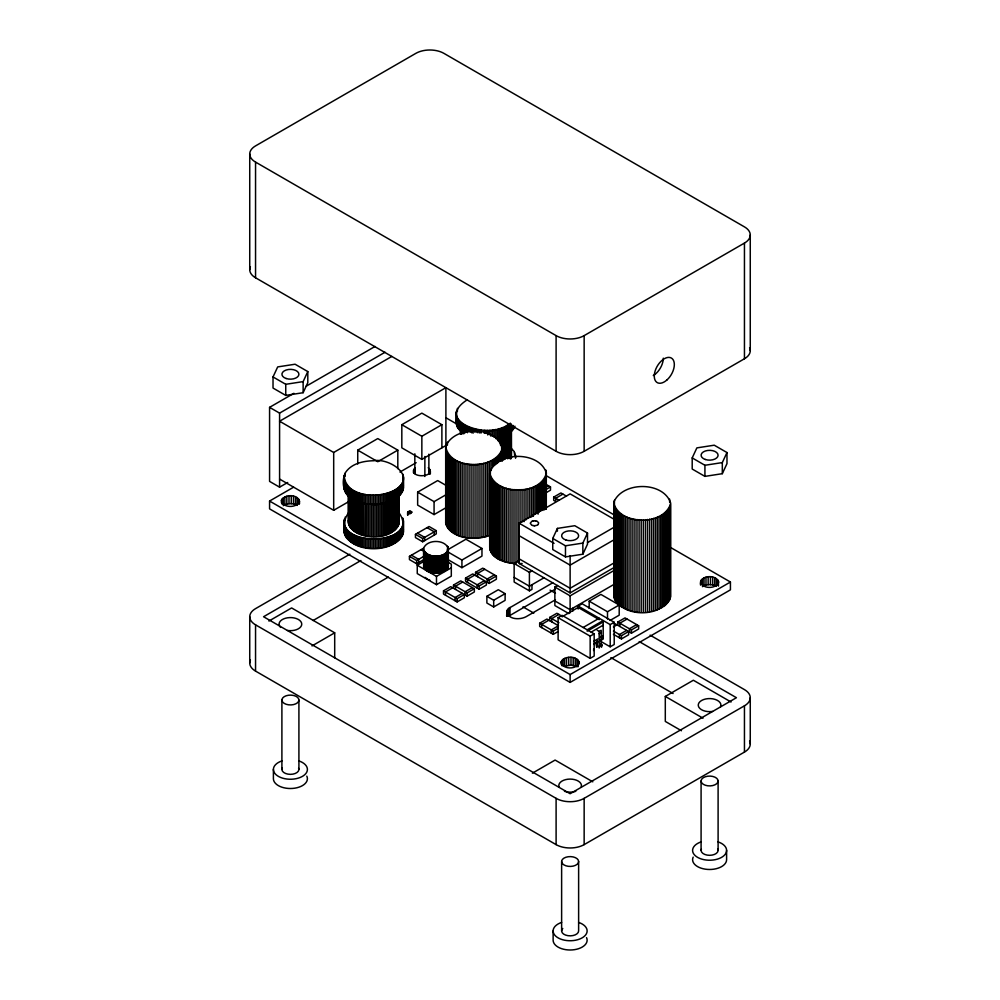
<?xml version="1.0" encoding="UTF-8"?>
<svg xmlns="http://www.w3.org/2000/svg" width="1000" height="1000" viewBox="0 0 1000 1000"><rect width="100%" height="100%" fill="white"/><g stroke="black" fill="none" stroke-linecap="round" stroke-linejoin="round"><path stroke-width="1.5" d="M287.7 482.488L279.587 487.163L279.587 413.125L385.037 352.25M531.838 521.325L530.25 523.188L531.663 525.087M537.163 521.325L538.675 522.8L538.2 524.462M344.062 476.95C347.962 498.15 379.25 498.475 394.8 490.062C417.762 476.737 389.812 457.812 373.762 460.737C363.612 460.925 351.825 463.363 345.688 472.238C340.438 482.337 343.75 496.788 355.213 500.6C370.562 507.5 401.575 506.45 403.338 485.25M348.575 512.737C324.025 547.562 423.5 547.562 398.963 512.737M344.438 528.25C343.738 555.288 402.113 555.487 403.338 529.2M467.425 399.7C431.65 422.45 493.212 441.012 509.237 423.837L509.125 458.638M281.462 500.225C282.013 508.25 297.25 508.413 299.475 501.213C297.562 494.012 284.713 494.012 281.462 500.225L281.462 502.837M408.038 511.812C407.525 517.175 416.275 510.238 408.45 511.587M415.138 473.188L415.138 467.962C406.9 478.688 437.537 477.987 428.237 467.725M561.175 661.725C561.737 669.737 576.962 669.9 579.188 662.712C577.288 655.512 564.425 655.512 561.175 661.725L561.175 664.338M700.625 581.213C701.188 589.225 716.425 589.388 718.65 582.188C716.675 573.8 698.337 575.075 700.562 585.125M445.688 446.662C450.1 470.225 494.225 470.412 502.212 449C497.812 425.45 453.675 425.262 445.688 446.662L445.688 523.038C451.488 539.775 474.938 540.462 489.275 535.638L489.275 461.6M489.7 473.288C496.05 450.775 540.025 450.775 546.375 473.288C540.025 495.8 496.05 495.8 489.7 473.288L489.7 547.325C490.887 558.65 504.375 562.625 514 563.513L514 489.475M489.7 547.325L490.35 543.85M423.475 548.65C426.7 539.075 445.175 539.075 448.4 548.65M448.4 549.138C445.175 558.7 426.7 558.7 423.475 549.138M614.1 501.525L613.95 596.525C621.362 618.188 663.162 618.188 670.575 596.525L670.575 502.75C663.062 481.325 623.263 481.325 614.1 501.525L614.1 597.737M613.95 595.3L614.425 592.863M613.95 503.975C621.362 525.638 663.162 525.638 670.575 503.975M348.425 520.225C349.025 543.237 402.812 542.463 398.325 517.913M456.413 420.462L457.388 427.137L463.787 433.837L463.787 424.575M506.65 616.013L506.863 610.825L508.562 608.45L552.737 582.788M344.438 484.288L344.062 488.125M446.262 518.4L445.688 523.038M514.975 426.213C511.925 433.15 504.3 436.512 497.362 438.25L497.362 429M273.025 376.95L277.688 366.912L295.075 364.225L307.8 371.575L307.8 382.675L303.137 392.713L285.75 395.4L273.025 388.05L273.025 376.95L285.75 384.3L303.137 381.613L307.8 371.575M552.75 538.438L557.4 528.4L574.788 525.712L587.513 533.062L587.513 544.175L582.85 554.2L565.475 556.9L552.75 549.55L552.75 538.438L565.475 545.788L582.85 543.1L587.513 533.062M692.2 457.925L696.862 447.887L714.25 445.2L726.975 452.55L726.975 463.65L722.312 473.688L704.925 476.375L692.2 469.038L692.2 457.925L704.925 465.275L722.312 462.587L726.975 452.55M597.45 643.787C592.938 647.613 605.675 647.288 600.775 643.725L600.775 646.325M593.612 650.537L593.688 648.962M537.337 525.087L538.2 524.45M555.413 589.075L508.562 616.275L508.562 608.45M279.587 487.163L269.575 481.388L269.575 407.35L293.913 393.3M306.075 386.275L375.025 346.463M391.8 356.45L279.587 421.225L333.688 452.463L445.9 387.675L445.9 524.2M671.125 547.788L730.425 582.025L730.425 589.85L570.125 682.4L269.575 508.875L269.575 501.05L293.625 487.163M357.738 464.025L357.738 450.15L377.775 438.575L397.812 450.15L397.812 468.663M445.9 445.525L421.85 459.4L401.825 447.837L401.825 424.7L421.85 413.125L441.887 424.7L441.887 447.837M283.25 505.662C287.35 503.013 293 503 297.213 505.412L297.213 497.587M255.55 162.1L556.1 335.625A19.837 11.45 0 0 0 584.15 335.625L744.45 243.075A19.837 11.45 0 0 0 744.45 226.875L443.9 53.35A19.837 11.45 0 0 0 415.85 53.35L255.55 145.9A19.837 11.45 0 0 0 255.55 162.1L255.55 277.775L556.1 451.3A19.837 11.45 0 0 0 584.15 451.3L744.45 358.762A19.837 11.45 0 0 0 749.587 347.7M397.812 450.15L377.775 461.712L357.738 450.15M401.825 424.7L421.85 436.262L441.887 424.7M279.587 479.075L333.688 510.3L348.562 501.725M399.938 472.062L416.163 462.688M446.1 507.65L434.075 514.587L417.65 505.1L417.65 492.137L437.688 480.575L446.538 485.688M407.825 512.112L409.837 510.962L411.838 512.112L409.837 513.275L407.825 512.112L407.825 515.175M417.65 492.137L434.075 501.625L446.1 494.688M349.837 554.2L255.55 608.638A19.837 11.45 0 0 0 255.55 624.837L255.55 671.1L556.1 844.625A19.837 11.45 0 0 0 584.15 844.625L744.45 752.087A19.837 11.45 0 0 0 749.587 741.025M360.913 560.525L263.562 616.737L570.125 793.725L736.438 697.712L639.2 641.575M415.45 534.362L429.075 526.5L436.287 530.662L436.287 533.9L422.663 541.775L415.45 537.6L415.45 534.362L422.663 538.525L436.287 530.662M268.913 621.05L291.613 607.938L334.7 632.812L334.7 657.8M423.462 559.812L416.65 563.75L409.438 559.587L409.438 556.35L423.062 548.475M409.438 556.35L416.65 560.513L423.462 556.575M313.113 620.513L388.375 577.062M546.087 487.163L548.488 485.775M545.688 489.712L550.487 486.938L550.487 490.175L545.688 492.95M447.463 561.875L451.312 564.1L451.312 576.125L436.488 584.688L417.25 573.587L417.25 565.25L423.988 561.362M447.238 550.025L465.938 539.225L481.962 548.475L481.962 556.112L461.925 567.688L447.238 559.2M562.913 494.113L555.7 498.275L555.7 501.512L553.7 500.35L553.7 497.113L560.913 492.95L566.525 496.188M614.325 567.388L570.125 592.9L519.237 563.513L519.237 523.263L570.125 493.875L614.325 519.4M311.988 645.925L334.7 632.812M447.238 551.562L461.925 560.05L481.962 548.475M417.25 565.25L436.488 576.362L451.312 567.8M443.5 590.825L457.125 598.688L464.338 594.525L464.338 597.762L457.125 601.925L443.5 594.062L443.5 590.825L450.712 586.65L467.137 596.138L474.35 591.975L474.35 588.737L460.725 580.875L453.512 585.037L453.512 588.275M465.538 578.1L479.162 585.962L486.375 581.8L486.375 585.037L479.162 589.2L465.538 581.337L465.538 578.1L472.75 573.925L489.175 583.413L496.388 579.25L496.388 576.013L482.762 568.15L475.55 572.312L475.55 575.55M452.713 587.812L445.5 591.975L445.5 595.212M462.725 582.025L455.513 586.188L455.513 589.425M474.75 575.087L467.537 579.25L467.537 582.487M484.775 569.3L477.562 573.462L477.562 576.7M462.325 593.362L455.112 597.525L455.112 600.763M472.35 587.575L465.138 591.75L465.138 594.987M484.375 580.638L477.163 584.8L477.163 588.038M494.387 574.85L487.175 579.025L487.175 582.263M531.962 584.75L531.962 589.375L529.412 590.837L514.15 582.025L514.15 563.513L519.475 560.438M453.512 585.037L467.137 592.9L474.35 588.737M475.55 572.312L489.175 580.175L496.388 576.013M486.875 596.312L498.3 589.725L505.112 593.65L505.112 600.363L493.688 606.962L486.875 603.025L486.875 596.312L493.688 600.25L505.112 593.65M514.15 563.513L529.412 572.337L532.075 570.8M587.537 542.587L614.325 527.125M544.075 577.75L529.412 586.213L514.15 577.4M614.325 539.625L570.125 565.138L519.237 535.75M568.862 613.612L554.862 605.538L554.862 587.025L557.525 585.487M614.325 562.762L570.125 588.275L519.237 558.888M555.45 599.775L526.05 616.737C520.087 619.925 508.775 619.825 506.65 612.1M554.862 587.025L570.125 595.837L614.113 570.45M558.112 631.538L553.3 634.312L539.675 626.45L539.675 623.212L546.888 619.05L558.513 625.75L551.3 629.925L551.3 633.162M549.688 620.662L549.688 617.425L556.9 613.263L562.513 616.5M548.888 620.2L541.675 624.362L541.675 627.612M558.913 614.412L551.7 618.587L551.7 621.825M614.113 584.325L570.125 609.725L554.862 600.913M558.112 617.663L562.112 615.337L594.175 633.85L594.175 656.062L590.163 658.375L558.112 639.862L558.112 617.663L590.163 636.163L594.175 633.85M578.15 609.05L578.15 606.087L582.15 603.775L614.212 622.288L614.212 644.5L610.2 646.812L600.85 641.413M562.112 616.737L578.15 607.475L599.237 619.65M589.188 608.45L589.188 601.175L600.887 594.412L619.2 604.987L619.2 615.175L610.1 620.425M539.675 623.212L553.3 631.075L558.112 628.3M589.188 601.175L607.5 611.75L619.2 604.987M583.15 627.487L599.188 618.237M587.163 629.8L603.188 620.55L603.188 639.062L600.513 640.6M587.163 631.188L603.188 621.938M591.163 632.112L603.188 625.175M578.15 606.087L610.2 624.6L614.212 622.288M599.188 648.037L599.188 631.425L601.188 630.262L601.188 646.875M617.812 625.288L617.812 622.05L625.025 617.888L638.65 625.75L638.65 629L631.438 633.162L615.013 623.675M599.188 633.737L601.188 632.575M613.413 626.912L617.013 624.825M627.038 619.05L619.825 623.212L619.825 626.45M593.837 641.213L597.85 638.9M600.513 637.362L603.188 635.825M593.837 643.538L597.85 641.213M600.513 639.675L603.188 638.138M593.837 644.463L597.85 642.138M626.638 630.388L619.425 634.55L619.425 637.788M636.65 624.6L629.438 628.763L629.438 632M702.425 586.65C706.525 584 712.175 583.975 716.388 586.388L716.388 578.562M613.413 631.075L621.425 635.7L628.638 631.538L628.638 634.775L621.425 638.938L613.413 634.312M617.812 622.05L631.438 629.925L638.65 625.75M269.575 501.05L570.125 674.575L730.425 582.025M532.388 773.175L555.1 760.062L592.8 781.825M681.462 730.75L665.3 721.425L665.3 696.438L693.363 680.238L731.05 702.013M255.55 624.837L556.1 798.35A19.837 11.45 0 0 0 584.15 798.35L744.45 705.812A19.837 11.45 0 0 0 744.45 689.613L650.113 635.15M532.212 521.188L533.475 520.85M575.225 658.213L575.225 666.038L570.988 665.163L564.575 666.237L564.575 658.4M536.6 525.375L534.85 525.7M533.263 520.913L535.525 520.875M534.85 525.688L534.163 525.688M519.237 563.513L522.137 563.513M533.038 525.538L534.163 525.7M535.525 520.85L536.788 521.188M533.038 525.562L532.413 525.375M429.825 580.15L428.4 579.612M427.738 579.3L425.062 577.413M446.05 417.837L456.825 424.062M545.775 475.425L614.513 515.112M546.087 484.387L550.487 486.938M553.7 497.113L559.312 500.35M519.237 523.263L554.062 543.362M269.575 407.35L279.587 413.125M550.062 590.112L555.462 593.225M427.062 527.663L434.275 531.825L434.275 535.062M597.175 630.262L599.188 631.425M417.45 533.212L424.663 537.375L424.663 540.612M549.688 617.425L558.913 622.75M522.975 606.862L533.8 613.112M610.875 657.613L673.075 693.525M421.05 549.637L423.462 551.025M665.3 696.438L703 718.2M411.438 555.188L418.65 559.35L418.65 562.587M510.238 447.15L514.062 451.413L515.725 457.088M511.45 430.037L511.45 457.8L510.538 453.125L510.538 429.988M750.263 234.975L750.263 350.662M750.263 697.712L750.263 743.988M744.45 243.075L744.45 358.762M744.45 705.812L744.45 752.087M726.6 850.413L726.6 859.663A17 9.812 0 0 1 707.375 869.4A17 9.812 0 0 1 693.175 857.125M722.312 462.587L722.312 473.688M718.438 580.887L718.438 586.1M718.1 781A8.5 4.913 0 0 1 705.337 785.25A8.5 4.913 0 0 1 705.337 776.75A8.5 4.913 0 0 1 718.1 781L718.1 850.413M717.663 579.65L717.663 584.862M714.688 577.7L714.688 585.525M712.663 577.1L712.663 584.925M710.438 576.812L710.438 584.637M708.162 576.862L708.162 584.688M705.987 577.225L705.987 585.05M704.925 465.275L704.925 476.375M704.025 577.888L704.025 585.712M702.425 578.825L702.425 585.337M701.263 579.95L701.263 583.862M701.087 781L701.087 850.413M670.425 505.2L670.425 597.737M670.1 506.4L670.1 598.95M669.638 499.125L669.638 502.212M669.638 507.6L669.638 600.138M669.013 508.762L669.013 601.312M668.238 509.9L668.238 602.45M667.312 511.012L667.312 603.55M666.25 512.062L666.25 604.612M665.062 513.075L665.062 605.625M663.737 514.038L663.737 606.575M662.3 514.925L662.3 607.475M660.75 515.763L660.75 608.312M659.087 516.525L659.087 609.075M657.337 517.212L657.337 609.763M655.5 517.825L655.5 610.375M653.587 518.362L653.587 610.9M651.625 518.8L651.625 611.35M649.6 519.163L649.6 611.712M647.525 519.438L647.525 611.987M645.438 519.625L645.438 612.163M643.325 519.712L643.325 612.263M641.2 519.712L641.2 612.263M639.087 519.625L639.087 612.163M636.987 519.438L636.987 611.987M634.925 519.163L634.925 611.712M632.9 518.8L632.9 611.35M631.438 629.925L631.438 633.162M630.925 518.362L630.925 610.9M629.025 517.825L629.025 610.375M627.188 517.212L627.188 609.763M625.438 516.525L625.438 609.075M623.775 515.763L623.775 608.312M622.225 514.925L622.225 607.475M621.425 635.7L621.425 638.938M620.788 514.038L620.788 606.575M619.462 513.075L619.462 605.625M618.263 512.062L618.263 604.612M617.212 511.012L617.212 603.55M616.287 509.9L616.287 602.45M615.513 508.762L615.513 601.312M614.888 507.6L614.888 600.138M614.425 500.325L614.425 598.95M610.2 624.6L610.2 646.812M607.5 611.75L607.5 619.012M601.712 644.338L601.712 646.938M597.175 640.837L597.175 646.875M596.95 644.075L596.95 646.675M596.587 644.425L596.587 647.038M590.163 636.163L590.163 658.375M584.15 335.625L584.15 451.3M584.15 798.35L584.15 844.625M582.85 543.1L582.85 554.2M578.975 661.4L578.975 664.013M578.625 861.525A8.5 4.913 0 0 1 565.875 865.775A8.5 4.913 0 0 1 565.875 857.262A8.5 4.913 0 0 1 578.625 861.525L578.625 930.925A8.5 4.913 0 0 1 567.925 935.675A8.5 4.913 0 0 1 562.762 928.475M578.212 660.163L578.212 666.688M576.925 659.075L576.925 666.912M573.2 657.613L573.2 665.438M572.675 608.25L572.675 611.337M570.988 657.325L570.988 665.163M570.125 555.763L570.125 592.9M570.125 595.837L570.125 612.812M570.125 674.575L570.125 682.4M568.713 657.375L568.713 665.2M566.525 657.738L566.525 665.562M565.475 545.788L565.475 556.9M562.962 659.338L562.962 665.85M561.812 660.462L561.812 665.675M561.625 861.525L561.625 930.925M557.4 528.4L557.4 531.188M556.1 335.625L556.1 451.3M556.1 798.35L556.1 844.625M553.3 631.075L553.3 634.312M553.125 930.925L553.125 940.188A17 9.812 0 0 0 572.35 949.912A17 9.812 0 0 0 586.55 937.638M546.3 472.113L546.3 509.137M546.087 470.962L546.087 508M545.725 469.812L545.725 509.15M545.225 477.9L545.225 508.738M544.587 479L544.587 509.85M543.812 480.087L543.812 509.387M542.9 481.125L542.9 510.438M541.875 482.125L541.875 509.9M540.712 483.088L540.712 510.85M539.45 484L539.45 511.763M538.075 484.85L538.075 514.163M536.587 485.65L536.587 513.413M535.013 486.388L535.013 514.15M533.35 487.05L533.35 516.35M531.613 487.65L531.613 516.95M529.8 488.162L529.8 517.475M529.412 572.337L529.412 590.837M527.938 488.612L527.938 517.925M526.013 488.988L526.013 519.837M524.062 489.275L524.062 521.663M522.062 489.475L522.062 521.875M520.05 489.6L520.05 523.538M518.038 489.65L518.038 562.137M516.013 489.6L516.013 563.638M515.538 455.163L515.538 458.25M514.562 452.337L514.562 455.425M513.462 425.875L513.462 428.963M512.775 425.213L512.775 429.837M512.013 426.062L512.013 430.7M512.013 489.275L512.013 563.312M511.213 430.3L511.312 457.2M511.163 423.812L511.087 458.125M510.925 430.913L510.925 454.05M510.737 429.75L510.737 459.05M510.238 423.075L510.3 458.425M510.05 488.988L510.05 563.025M509.975 607.45L509.975 615.288M509.762 431.55L509.762 457.762M508.387 433.263L508.387 457.938M508.162 424.575L508.162 433.837M508.125 488.612L508.125 562.65M507.562 434.075L507.562 458.75M507.512 609.587L507.512 616.112M507.013 425.275L507.013 434.538M506.863 610.825L506.863 616.038M506.65 433.312L506.65 458M506.262 488.162L506.262 562.2M505.8 425.938L505.8 435.188M505.65 434.062L505.65 458.738M504.525 426.562L504.575 459.45M504.45 487.65L504.45 561.688M503.425 435.438L503.425 460.112M503.188 427.137L503.188 436.4M502.713 487.05L502.713 561.087M502.212 446.662L502.212 460.55M502.188 436.062L502.188 460.737M501.8 427.675L501.8 436.925M502 445.513L502 460.962M501.637 444.363L501.637 460.562M501.138 452.45L501.138 460.163M501.05 486.388L501.05 560.425M500.9 436.637L500.9 444.35M500.363 428.162L500.363 437.425M500.5 442.113L500.5 445.2M500.5 453.55L500.5 461.262M499.725 454.637L499.725 460.8M499.538 437.163L499.538 441.788M499.475 485.65L499.475 559.688M498.888 428.612L498.888 437.863M498.825 455.675L498.825 461.85M498.125 437.638L498.125 440.725M498 484.85L498 558.888M497.788 456.675L497.788 462.85M496.637 457.638L496.637 463.812M496.613 484L496.613 558.038M495.8 429.35L495.8 438.6M495.363 458.55L495.363 464.712M495.35 483.088L495.35 557.125M494.212 429.637L494.212 437.35M494.2 482.125L494.2 556.163M493.988 459.4L493.988 465.575M493.688 600.25L493.688 606.962M493.162 481.125L493.162 555.163M492.6 429.875L492.6 436.05M492.512 460.2L492.512 466.375M492.262 480.087L492.262 554.125M491.488 479L491.488 553.038M490.962 430.062L490.962 436.238M490.938 460.938L490.938 470.188M490.85 477.9L490.85 551.938M490.35 469.812L490.35 550.8M489.988 470.962L489.988 549.65M489.775 472.113L489.775 548.488M489.3 430.2L489.3 434.825M489.175 580.175L489.175 583.413M487.638 430.275L487.638 434.913M487.537 462.2L487.537 536.237M485.975 430.312L485.975 433.387M485.725 462.713L485.725 536.75M484.3 430.275L484.3 433.363M483.85 463.162L483.85 537.2M481.938 463.537L481.938 537.575M480.988 430.062L480.988 433.15M479.975 463.825L479.975 537.863M479.35 429.875L479.35 432.962M479.162 585.962L479.162 589.2M477.987 464.025L477.987 538.062M477.738 429.637L477.738 432.725M476.15 429.35L476.15 432.425M475.975 464.15L475.975 538.188M474.588 429L474.588 432.088M473.95 464.2L473.95 538.237M473.062 428.612L473.062 433.237M471.925 464.15L471.925 538.188M471.587 428.162L471.587 432.788M470.15 427.675L470.15 432.3M469.925 464.025L469.925 538.062M468.762 427.137L468.762 431.763M467.925 463.825L467.925 537.863M467.425 426.562L467.425 432.725M467.137 592.9L467.137 596.138M466.15 425.938L466.15 432.113M465.962 463.537L465.962 537.575M464.938 425.275L464.938 432.987M464.05 463.162L464.05 537.2M462.713 423.837L462.713 433.1M462.175 462.713L462.175 536.75M461.9 431.1L461.9 434.188M461.925 560.05L461.925 567.688M461.712 423.075L461.712 432.325M461.413 430.2L461.413 433.288M461.025 430.825L461.025 433.913M460.775 422.275L460.775 431.525M460.737 429.9L460.55 433.587M460.475 429.562L460.475 434.188M460.375 462.2L460.375 536.237M459.938 421.438L459.938 430.7M459.162 420.588L459.162 429.837M458.488 419.7L458.488 428.963M458.638 461.6L458.638 535.638M457.887 418.8L457.887 428.062M457.388 408.375L457.388 411.463M457.388 417.887L457.388 427.137M457.125 598.688L457.125 601.925M456.962 416.95L456.962 426.213M456.975 460.938L456.975 534.975M456.637 416.012L456.637 425.262M456.413 411.213L456.413 424.312M456.262 412.163L456.262 423.35M455.4 460.2L455.4 534.237M453.913 459.4L453.913 533.438M452.537 458.55L452.537 532.587M451.262 457.638L451.262 531.675M450.112 456.675L450.112 530.712M449.087 455.675L449.087 529.712M448.338 548.15L448.338 566.8M448.175 454.637L448.175 528.675M448.225 547.663L448.225 567.288M448.05 547.188L448.05 567.775M447.825 546.712L447.825 568.25M447.537 546.25L447.537 568.713M447.4 442.113L447.4 445.2M447.4 453.55L447.4 527.587M447.2 551.987L447.2 569.163M446.8 552.413L446.8 569.6M446.763 452.45L446.763 526.487M446.262 444.363L446.262 525.35M446.362 552.837L446.362 570.013M445.875 553.237L445.875 570.425M445.337 553.625L445.337 570.8M444.75 553.975L444.75 571.163M444.125 554.312L444.125 571.5M443.462 554.625L443.462 571.8M442.775 554.913L442.775 572.087M442.05 555.163L442.05 572.35M441.287 555.388L441.287 572.575M440.513 555.588L440.513 572.762M439.712 555.75L439.712 572.925M438.888 555.887L438.888 573.062M438.05 555.988L438.05 573.162M437.212 556.05L437.212 573.225M436.488 576.362L436.488 584.688M436.362 556.087L436.362 573.263M435.513 556.087L435.513 573.263M434.663 556.05L434.663 573.225M434.075 501.625L434.075 514.587M433.812 555.988L433.812 573.162M432.987 555.887L432.987 573.062M432.163 555.75L432.163 572.925M431.362 555.588L431.362 572.762M430.575 555.388L430.575 572.575M430.35 471.125L430.35 473.738M430.15 469.9L430.15 473.812M429.825 555.163L429.825 572.35M429.425 468.75L429.425 473.963M429.1 554.913L429.1 572.087M428.875 454.188L428.875 474.175M428.4 554.625L428.4 571.8M427.738 554.312L427.738 571.5M427.125 553.975L427.125 571.163M426.538 553.625L426.538 570.8M426 553.237L426 570.425M425.513 552.837L425.513 570.013M425.062 552.413L425.062 569.6M424.862 456.5L424.862 476.488M424.675 551.987L424.675 569.163M424.338 551.538L424.338 568.713M424.05 551.062L424.05 568.25M423.825 550.6L423.825 567.775M423.537 548.15L423.65 567.288M422.663 538.525L422.663 541.775M421.85 436.262L421.85 459.4M416.65 560.513L416.65 563.75M414.837 453.787L414.837 473.775M414.05 469.025L414.05 472.938M413.462 470.2L413.462 472.812M407.6 512.413L407.6 515.025M403.475 476.95L403.475 488.125M403.475 520.913L403.475 532.087M403.338 475.988L403.338 489.087M403.338 519.95L403.338 533.05M403.1 475.037L403.1 479.663M403.1 480.788L403.1 490.05M403.1 519L403.1 523.625M403.1 524.75L403.1 534M402.775 474.087L402.775 477.175M402.775 481.737L402.775 490.988M402.775 518.05L402.775 521.138M402.775 525.7L402.775 534.95M402.362 482.663L402.362 491.925M402.362 526.625L402.362 535.887M401.85 483.587L401.85 492.837M401.85 527.55L401.85 536.8M401.25 484.487L401.25 493.738M401.25 528.45L401.25 537.7M400.575 485.363L400.575 494.625M400.575 529.325L400.575 538.575M399.812 486.225L399.812 495.475M399.812 530.188L399.812 539.438M399.237 494.812L399.113 523.525M398.963 487.05L399 519.763M398.963 531.013L398.963 540.262M398.875 495.15L398.875 524.45M398.537 496.075L398.537 525.375M398.1 496.987L398.1 526.287M398.038 487.85L398.038 497.113M398.038 531.812L398.038 541.062M397.562 496.325L397.562 527.175M397.025 488.625L397.025 497.875M397.025 532.587L397.025 541.838M396.925 497.2L396.925 528.05M396.188 498.038L396.188 528.888M395.95 489.363L395.95 498.612M395.95 533.325L395.95 542.575M395.363 498.862L395.363 529.712M394.8 490.062L394.8 499.312M394.8 534.025L394.8 543.275M394.45 498.1L394.45 530.487M393.587 490.725L393.587 499.975M393.587 534.688L393.587 543.938M393.45 498.85L393.45 531.237M392.312 491.337L392.312 500.6M392.375 501.1L392.375 531.95M392.312 535.3L392.312 544.562M391.213 500.225L391.213 532.612M390.988 491.925L390.988 501.175M390.988 535.887L390.988 545.138M389.988 500.85L389.988 533.237M389.6 492.463L389.6 501.712M389.6 536.413L389.6 545.675M388.688 501.425L388.688 533.812M388.162 492.95L388.162 502.2M388.162 536.912L388.162 546.163M387.337 501.95L387.337 534.338M386.675 493.387L386.675 502.65M386.675 537.35L386.675 546.6M385.925 502.425L385.925 534.812M385.15 493.787L385.15 503.038M385.15 537.737L385.15 547M384.462 502.85L384.462 535.237M383.6 494.125L383.6 503.387M383.6 538.088L383.6 547.337M382.962 503.212L382.962 535.612M382 494.425L382 503.675M382 538.375L382 547.638M381.413 503.525L381.413 535.925M380.387 494.663L380.387 503.913M380.387 538.625L380.387 547.875M379.837 503.787L379.837 536.175M378.75 494.85L378.75 504.1M378.75 538.812L378.75 548.062M378.237 503.975L378.237 536.375M377.1 494.988L377.1 504.237M377.1 538.938L377.1 548.2M376.625 504.113L376.625 536.5M375.438 495.062L375.438 504.312M375.438 539.025L375.438 548.275M374.988 504.188L374.988 536.575M373.762 495.087L373.762 504.35M373.762 539.05L373.762 548.3M373.363 504.2L373.363 536.6M372.1 495.062L372.1 504.312M372.1 539.025L372.1 548.275M371.725 504.162L371.725 536.55M370.438 494.988L370.438 504.237M370.438 538.938L370.438 548.2M370.1 504.05L370.1 536.45M368.787 494.85L368.787 504.1M368.787 538.812L368.787 548.062M368.488 503.888L368.488 536.275M367.15 494.663L367.15 503.913M367.15 538.625L367.15 547.875M366.9 503.663L366.9 536.05M365.525 494.425L365.35 535.775M365.525 538.375L365.525 547.638M363.938 494.125L363.938 503.387M363.938 538.088L363.938 547.337M363.825 503.038L363.825 535.425M362.388 493.787L362.337 535.037M362.375 537.737L362.375 547M360.863 493.387L360.9 534.587M360.863 537.35L360.863 546.6M359.513 501.688L359.513 534.087M359.375 492.95L359.375 502.2M359.375 536.912L359.375 546.163M358.188 501.138L358.188 533.525M357.938 492.463L357.938 501.712M357.938 536.413L357.938 545.675M356.925 500.538L356.925 532.925M356.55 491.925L356.55 501.175M356.55 535.887L356.55 545.138M355.737 499.888L355.737 532.288M355.213 491.337L355.213 500.6M355.213 535.3L355.213 544.562M354.613 499.2L354.613 531.6M353.938 490.725L353.938 499.975M353.938 534.688L353.938 543.938M353.575 500.012L353.575 530.862M352.725 490.062L352.725 499.312M352.725 534.025L352.725 543.275M352.625 499.25L352.625 530.1M351.75 498.45L351.75 529.3M351.587 489.363L351.587 498.612M351.587 533.325L351.587 542.575M350.975 497.625L350.975 528.475M350.5 488.625L350.5 497.875M350.5 532.587L350.5 541.838M350.288 496.763L350.288 527.612M349.7 495.887L349.7 526.737M349.5 487.85L349.5 497.113M349.5 531.812L349.5 541.062M349.2 496.525L349.2 525.837M348.812 495.613L348.812 524.925M348.575 487.05L348.525 523.987M348.575 531.013L348.575 540.262M348.35 493.75L348.35 523.05M347.725 486.225L347.725 495.475M347.725 530.188L347.725 539.438M346.962 485.363L346.962 494.625M346.962 529.325L346.962 538.575M346.275 484.487L346.275 493.738M346.275 528.45L346.275 537.7M345.688 483.587L345.688 492.837M345.688 527.55L345.688 536.8M345.175 473.162L345.175 476.238M345.175 482.663L345.175 491.925M345.175 517.112L345.175 520.2M345.175 526.625L345.175 535.887M344.762 481.737L344.762 490.988M344.762 525.7L344.762 534.95M344.438 475.037L344.438 490.05M344.438 519L344.438 534M344.2 475.988L344.2 489.087M344.2 519.95L344.2 533.05M344.062 520.913L344.062 532.087M333.688 452.463L333.688 510.3M303.137 381.613L303.137 392.713M299.475 501.213L299.475 503.825M299.262 499.913L299.262 503.825M298.913 700.025A8.5 4.913 0 0 1 286.15 704.275A8.5 4.913 0 0 1 286.15 695.775A8.5 4.913 0 0 1 298.913 700.025L298.913 769.438M298.488 498.675L298.488 503.888M295.512 496.725L295.512 504.55M293.488 496.125L293.488 503.95M291.262 495.838L291.262 503.663M289 495.875L289 503.7M286.812 496.25L286.812 504.075M285.75 384.3L285.75 395.4M284.85 496.912L284.85 504.738M283.25 497.837L283.25 504.363M282.087 498.975L282.087 504.188M281.9 700.025L281.9 769.438M273.4 769.438L273.4 778.7A17 9.812 0 0 0 292.625 788.425A17 9.812 0 0 0 306.825 776.15M249.737 154L249.737 269.688M249.737 616.737L249.737 663.012M663.3 358.175A14.162 8.175 -60 0 1 653.288 375.525M255.55 277.775A19.837 11.45 0 0 1 250.413 266.712M255.55 671.1A19.837 11.45 0 0 1 250.413 660.037M559.175 787.325A11.338 6.55 0 0 1 570.125 779.087A11.338 6.55 0 0 1 581.075 787.325M575.8 791.3A11.338 6.55 0 0 1 564.462 791.3M712.525 711.438A11.338 6.55 0 0 1 698.3 705.688A11.338 6.55 0 0 1 710.575 698.6A11.338 6.55 0 0 1 720.537 706.812M280.6 627.413A11.338 6.55 0 0 1 287.475 617.812A11.338 6.55 0 0 1 301.75 624.138A11.338 6.55 0 0 1 287.475 630.462M298.612 768.175A8.5 4.913 0 0 1 290.4 774.35A8.5 4.913 0 0 1 282.2 768.175M298.913 760.938A17 9.812 0 0 1 303.425 775.75A17 9.812 0 0 1 277.387 775.75A17 9.812 0 0 1 281.9 760.938M578.625 922.425A17 9.812 0 0 1 583.15 937.237A17 9.812 0 0 1 557.1 937.237A17 9.812 0 0 1 561.625 922.425M717.8 849.137A8.5 4.913 0 0 1 709.6 855.312A8.5 4.913 0 0 1 701.388 849.137M718.1 841.912A17 9.812 0 0 1 722.613 856.725A17 9.812 0 0 1 696.575 856.725A17 9.812 0 0 1 701.087 841.912M666.9 380A14.162 8.175 -60 0 0 671.388 358.05A14.162 8.175 -60 0 0 654.625 372.912A14.162 8.175 -60 0 0 666.9 380M705.337 459.487A8.5 4.913 0 0 0 718.088 455.238A8.5 4.913 0 0 0 705.337 450.988A8.5 4.913 0 0 0 705.337 459.487M565.875 540A8.5 4.913 0 0 0 578.625 535.75A8.5 4.913 0 0 0 565.875 531.5A8.5 4.913 0 0 0 565.875 540M286.163 378.512A8.5 4.913 0 0 0 298.913 374.263A8.5 4.913 0 0 0 286.163 370.012A8.5 4.913 0 0 0 286.163 378.512"/></g></svg>
